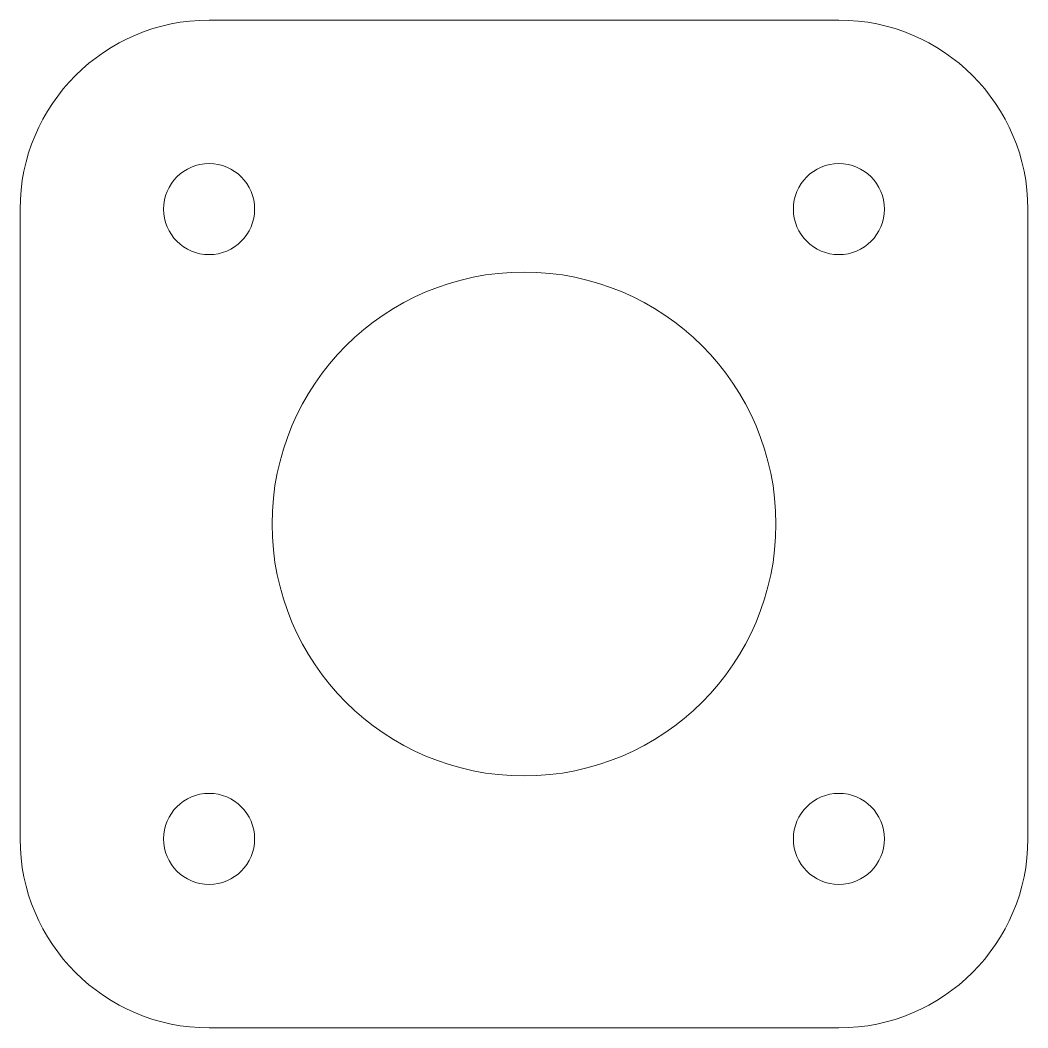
# Model space of a CAD drawing. Header units: millimetres. Extents: x -16 to 16, y -16 to 16.
import ezdxf

# ---------------------------------------------------------------- set-up
doc = ezdxf.new("R2010")
doc.units = ezdxf.units.MM

msp = doc.modelspace()

# ---------------------------------------------------------------- linework, layer by layer
at = {"color": 7, "linetype": 'Continuous', "lineweight": 15}
for p, q in [((10, 16), (-10, 16)), ((-16, 10), (-16, -10)), ((16, -10), (16, 10)), ((-10, -16), (10, -16))]:
    msp.add_line(p, q, dxfattribs=at)
for centre, radius in [((-10, 10), 1.446), ((10, 10), 1.446), ((0, 0), 8), ((-10, -10), 1.446), ((10, -10), 1.446)]:
    msp.add_circle(centre, radius, dxfattribs=at)
for centre, start, end in [((-10, 10), 90, 180), ((10, 10), 0, 90), ((-10, -10), 180, 270), ((10, -10), 270, 0)]:
    msp.add_arc(centre, 6, start, end, dxfattribs=at)

doc.saveas('drawing.dxf')
